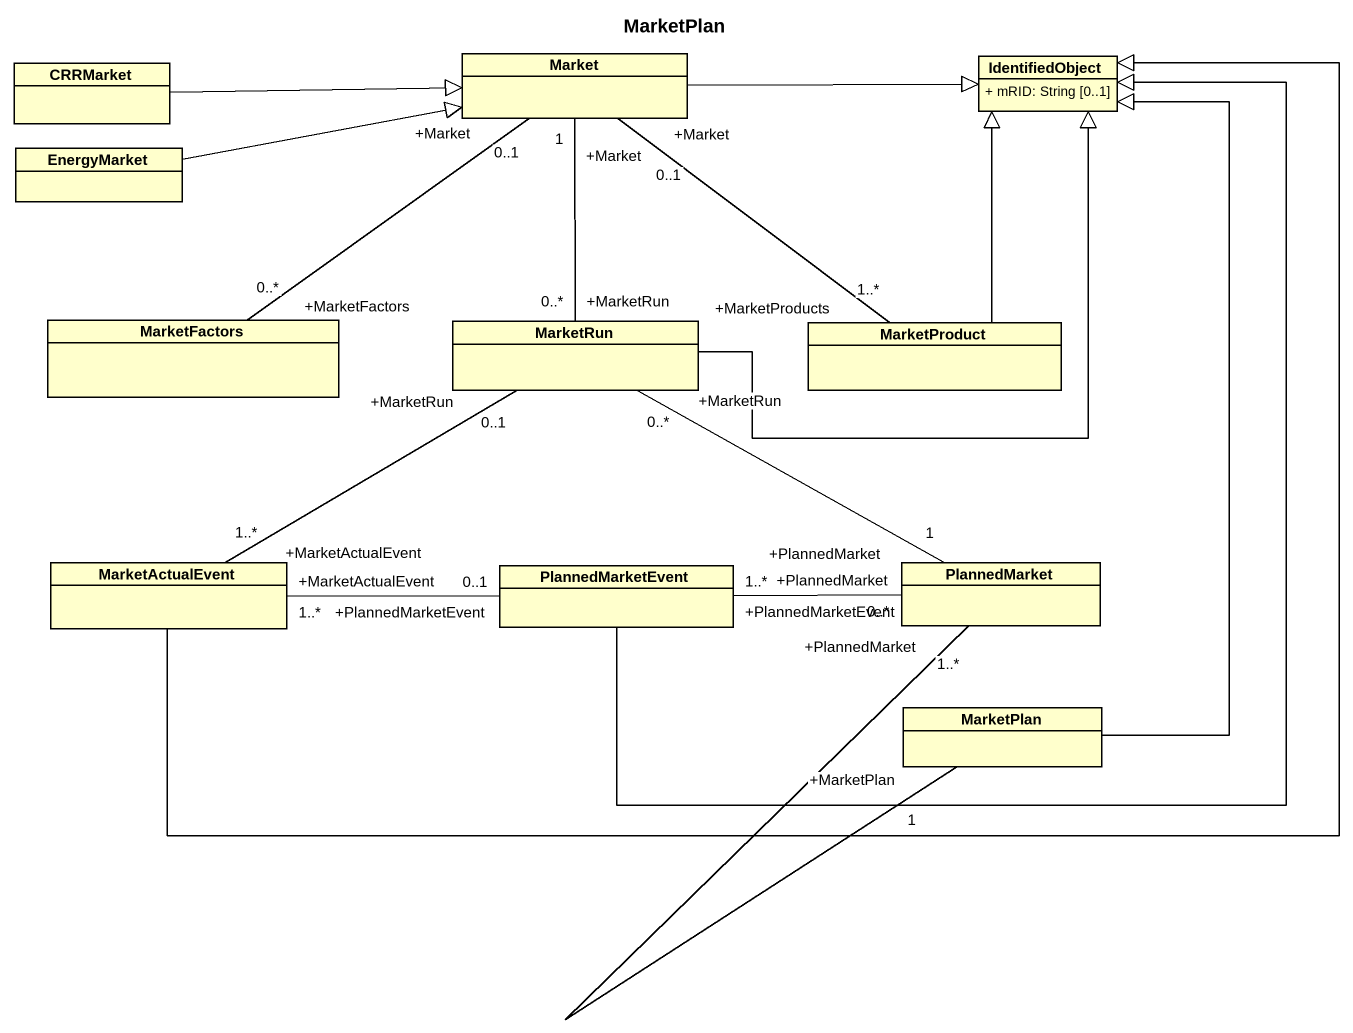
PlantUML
@startuml
title MarketPlan
hide circle
hide empty members
skinparam classAttributeIconSize 0
class CRRMarket
class Market
class IdentifiedObject {
  + mRID: String [0..1]
}
class EnergyMarket
class MarketFactors
class MarketRun
class MarketProduct
class MarketActualEvent
class PlannedMarketEvent
class PlannedMarket
class MarketPlan
CRRMarket -right-|> Market
Market -right-|> IdentifiedObject
EnergyMarket -right-|> Market
MarketFactors "+MarketFactors\n0..*" -up- "+Market\n0..1" Market
MarketRun "+MarketRun\n0..*" -up- "+Market\n1" Market
MarketRun -right-|> IdentifiedObject
MarketProduct "+MarketProducts\n1..*" -up- "+Market\n0..1" Market
MarketProduct -up-|> IdentifiedObject
MarketActualEvent -right-|> IdentifiedObject
MarketActualEvent "+MarketActualEvent\n1..*" -right- "+MarketRun\n0..1" MarketRun
MarketActualEvent "+MarketActualEvent\n1..*" -right- "+PlannedMarketEvent\n0..1" PlannedMarketEvent
PlannedMarketEvent -up-|> IdentifiedObject
PlannedMarket "+PlannedMarket\n1" -left- "+MarketRun\n0..*" MarketRun
PlannedMarket "+PlannedMarket\n0..*" -left- "+PlannedMarketEvent\n1..*" PlannedMarketEvent
MarketPlan -up-|> IdentifiedObject
MarketPlan "+MarketPlan\n1" -up- "+PlannedMarket\n1..*" PlannedMarket
@enduml
